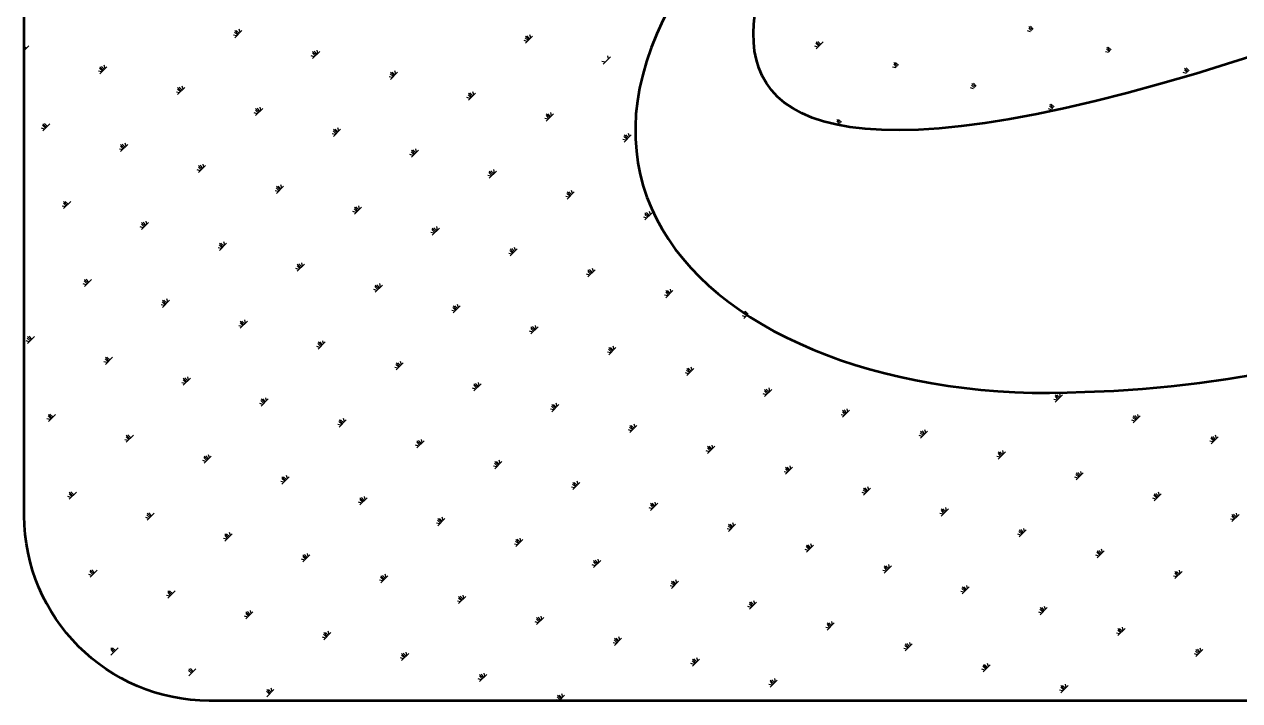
# Model space of a CAD drawing. Extents: x 54907 to 703237, y -798661 to -546661.
# Drawn here: x 248898 to 250323, y -677597 to -676804 of the extents above; entities that cross this region are included whole.
import ezdxf

# ---------------------------------------------------------------- set-up
doc = ezdxf.new("R2010")
doc.units = 0
doc.header["$LTSCALE"] = 1000
doc.header["$MEASUREMENT"] = 0
doc.layers.add('PUB_TITLE', color=4, linetype='Continuous')

msp = doc.modelspace()

# ---------------------------------------------------------------- linework, layer by layer
at = {"layer": 'PUB_TITLE', "color": 4}
for p, q in [((250078.6, -676811.9), (250075.3, -676808.6)), ((250079.6, -676810.9), (250075.5, -676806.7)), ((250080.7, -676809.8), (250077.3, -676806.5)), ((249146.8, -676817.8), (249143.2, -676816.8)), ((249147.9, -676816.7), (249144.6, -676813.4)), ((249148.9, -676815.7), (249144.8, -676811.5)), ((249144.8, -676819.9), (249153.1, -676811.5)), ((249150, -676814.6), (249146.6, -676811.3)), ((249151, -676813.6), (249150, -676809.9)), ((249488.6, -676823.3), (249485.2, -676819.9)), ((249489.6, -676822.2), (249485.4, -676818.1)), ((249485.4, -676826.4), (249493.8, -676818.1)), ((249490.6, -676821.2), (249487.3, -676817.9)), ((249491.7, -676820.1), (249490.7, -676816.5)), ((250077.6, -676813), (250073.9, -676812)), ((248898.2, -676834.9), (248903.7, -676829.4)), ((248900.6, -676832.5), (248898.2, -676830.2)), ((248899.6, -676833.6), (248898.2, -676832.2)), ((248898.5, -676834.6), (248898.2, -676834.3)), ((249240.2, -676840.1), (249236, -676836)), ((249236, -676844.3), (249244.4, -676836)), ((249241.3, -676839.1), (249237.9, -676835.8)), ((249242.3, -676838.1), (249241.3, -676834.4)), ((249487.5, -676824.3), (249483.9, -676823.3)), ((249828.2, -676830.9), (249824.5, -676829.9)), ((249829.2, -676829.8), (249825.9, -676826.5)), ((249830.3, -676828.8), (249826.1, -676824.6)), ((249826.1, -676833), (249834.4, -676824.6)), ((249831.3, -676827.7), (249828, -676824.4)), ((250168.8, -676837.4), (250165.2, -676836.5)), ((250169.9, -676836.4), (250166.5, -676833)), ((250170.9, -676835.3), (250166.7, -676831.2)), ((250172, -676834.3), (250168.6, -676831)), ((249238.1, -676842.2), (249234.5, -676841.3)), ((249239.2, -676841.2), (249235.8, -676837.8)), ((249578.8, -676848.8), (249575.1, -676847.8)), ((249576.7, -676850.9), (249585.1, -676842.5)), ((249583, -676844.6), (249582, -676841)), ((249920.5, -676854.3), (249917.2, -676851)), ((249921.5, -676853.2), (249917.4, -676849.1)), ((249922.6, -676852.2), (249919.2, -676848.9)), ((248988.7, -676860.1), (248985.1, -676859.2)), ((248989.8, -676859.1), (248986.4, -676855.7)), ((248990.8, -676858), (248986.7, -676853.9)), ((248986.7, -676862.2), (248995, -676853.9)), ((248991.9, -676857), (248988.5, -676853.7)), ((248992.9, -676856), (248991.9, -676852.3)), ((249329.4, -676866.7), (249325.8, -676865.7)), ((249330.5, -676865.6), (249327.1, -676862.3)), ((249331.5, -676864.6), (249327.3, -676860.4)), ((249327.3, -676868.8), (249335.7, -676860.4)), ((249332.5, -676863.6), (249329.2, -676860.2)), ((249333.6, -676862.5), (249332.6, -676858.9)), ((249919.5, -676855.3), (249915.8, -676854.4)), ((250260.1, -676861.9), (250256.5, -676860.9)), ((250261.2, -676860.8), (250257.8, -676857.5)), ((250262.2, -676859.8), (250258, -676855.6)), ((250263.2, -676858.8), (250259.9, -676855.4)), ((249081.1, -676883.5), (249077.7, -676880.2)), ((249082.1, -676882.5), (249077.9, -676878.3)), ((249077.9, -676886.7), (249086.3, -676878.3)), ((249083.2, -676881.5), (249079.8, -676878.1)), ((249084.2, -676880.4), (249083.2, -676876.8)), ((250010.7, -676879.8), (250007.1, -676878.8)), ((250011.8, -676878.8), (250008.4, -676875.4)), ((250012.8, -676877.7), (250008.6, -676873.5)), ((250013.9, -676876.7), (250010.5, -676873.3)), ((249080, -676884.6), (249076.4, -676883.6)), ((249420.7, -676891.1), (249417, -676890.2)), ((249421.7, -676890.1), (249418.4, -676886.8)), ((249422.8, -676889.1), (249418.6, -676884.9)), ((249418.6, -676893.2), (249427, -676884.9)), ((249423.8, -676888), (249420.5, -676884.7)), ((249424.9, -676887), (249423.9, -676883.3)), ((249171.3, -676909.1), (249167.7, -676908.1)), ((249172.4, -676908), (249169, -676904.7)), ((249173.4, -676907), (249169.2, -676902.8)), ((249169.2, -676911.1), (249177.6, -676902.8)), ((249174.4, -676905.9), (249171.1, -676902.6)), ((249175.5, -676904.9), (249174.5, -676901.2)), ((249516.1, -676911.4), (249515.2, -676907.8)), ((250102, -676904.3), (250098.4, -676903.3)), ((250103.1, -676903.2), (250099.7, -676899.9)), ((250104.1, -676902.2), (250099.9, -676898)), ((250105.1, -676901.1), (250101.8, -676897.8)), ((248923, -676925.9), (248919.6, -676922.6)), ((248924, -676924.9), (248919.8, -676920.7)), ((248919.8, -676929), (248928.2, -676920.7)), ((248925.1, -676923.8), (248921.7, -676920.5)), ((249512, -676915.6), (249508.3, -676914.6)), ((249513, -676914.6), (249509.7, -676911.2)), ((249514.1, -676913.5), (249509.9, -676909.3)), ((249509.9, -676917.7), (249518.2, -676909.3)), ((249515.1, -676912.5), (249511.8, -676909.1)), ((249852.6, -676922.2), (249849, -676921.2)), ((249853.7, -676921.1), (249850.3, -676917.8)), ((249854.7, -676920.1), (249850.5, -676915.9)), ((249855.8, -676919), (249852.4, -676915.7)), ((248921.9, -676927), (248918.3, -676926)), ((249262.6, -676933.5), (249258.9, -676932.5)), ((249263.6, -676932.5), (249260.3, -676929.1)), ((249264.7, -676931.4), (249260.5, -676927.2)), ((249260.5, -676935.6), (249268.9, -676927.2)), ((249265.7, -676930.4), (249262.4, -676927)), ((249266.8, -676929.3), (249265.8, -676925.7)), ((249604.3, -676939), (249601, -676935.7)), ((249605.3, -676938), (249601.2, -676933.8)), ((249601.2, -676942.2), (249609.5, -676933.8)), ((249606.4, -676936.9), (249603, -676933.6)), ((249607.4, -676935.9), (249606.4, -676932.2)), ((249013.2, -676951.4), (249009.6, -676950.4)), ((249014.2, -676950.4), (249010.9, -676947)), ((249015.3, -676949.3), (249011.1, -676945.1)), ((249011.1, -676953.5), (249019.5, -676945.1)), ((249016.3, -676948.3), (249013, -676944.9)), ((249017.4, -676947.2), (249016.4, -676943.6)), ((249357, -676954.8), (249353.7, -676951.5)), ((249358, -676953.8), (249357.1, -676950.1)), ((249603.2, -676940.1), (249599.6, -676939.1)), ((249353.9, -676958), (249350.2, -676957)), ((249354.9, -676956.9), (249351.6, -676953.6)), ((249356, -676955.9), (249351.8, -676951.7)), ((249351.8, -676960.1), (249360.1, -676951.7)), ((249104.5, -676975.9), (249100.8, -676974.9)), ((249105.5, -676974.8), (249102.2, -676971.5)), ((249106.6, -676973.8), (249102.4, -676969.6)), ((249102.4, -676978), (249110.7, -676969.6)), ((249107.6, -676972.7), (249104.3, -676969.4)), ((249108.7, -676971.7), (249107.7, -676968)), ((249446.2, -676981.4), (249442.8, -676978)), ((249447.2, -676980.3), (249443.1, -676976.2)), ((249443.1, -676984.5), (249451.4, -676976.2)), ((249448.3, -676979.3), (249444.9, -676976)), ((249449.3, -676978.2), (249448.3, -676974.6)), ((249197.9, -676998.2), (249193.7, -676994.1)), ((249193.7, -677002.4), (249202, -676994.1)), ((249198.9, -676997.2), (249195.6, -676993.9)), ((249199.9, -676996.2), (249199, -676992.5)), ((249445.1, -676982.4), (249441.5, -676981.4)), ((249195.8, -677000.3), (249192.1, -676999.4)), ((249196.8, -676999.3), (249193.5, -676995.9)), ((249536.4, -677006.9), (249532.8, -677005.9)), ((249537.5, -677005.8), (249534.1, -677002.5)), ((249538.5, -677004.8), (249534.3, -677000.6)), ((249534.3, -677009), (249542.7, -677000.6)), ((249539.6, -677003.8), (249536.2, -677000.4)), ((249540.6, -677002.7), (249539.6, -676999.1)), ((248946.4, -677018.2), (248942.7, -677017.3)), ((248947.4, -677017.2), (248944.1, -677013.9)), ((248948.5, -677016.1), (248944.3, -677012)), ((248944.3, -677020.3), (248952.6, -677012)), ((248949.5, -677015.1), (248946.2, -677011.8)), ((249288.1, -677023.7), (249284.7, -677020.4)), ((249289.1, -677022.7), (249285, -677018.5)), ((249285, -677026.9), (249293.3, -677018.5)), ((249290.2, -677021.7), (249286.8, -677018.3)), ((249291.2, -677020.6), (249290.2, -677017)), ((249039.8, -677040.6), (249035.6, -677036.4)), ((249035.6, -677044.8), (249043.9, -677036.4)), ((249040.8, -677039.6), (249037.5, -677036.2)), ((249041.8, -677038.5), (249040.9, -677034.9)), ((249287, -677024.8), (249283.4, -677023.8)), ((249627.7, -677031.3), (249624.1, -677030.4)), ((249628.8, -677030.3), (249625.4, -677027)), ((249629.8, -677029.3), (249625.6, -677025.1)), ((249625.6, -677033.4), (249634, -677025.1)), ((249630.8, -677028.2), (249627.5, -677024.9)), ((249631.9, -677027.2), (249630.9, -677023.5)), ((249037.7, -677042.7), (249034, -677041.7)), ((249038.7, -677041.6), (249035.4, -677038.3)), ((249378.3, -677049.2), (249374.7, -677048.3)), ((249379.4, -677048.2), (249376, -677044.9)), ((249380.4, -677047.2), (249376.2, -677043)), ((249376.2, -677051.3), (249384.6, -677043)), ((249381.5, -677046.1), (249378.1, -677042.8)), ((249382.5, -677045.1), (249381.5, -677041.4)), ((249130, -677066.1), (249126.6, -677062.8)), ((249131, -677065.1), (249126.9, -677060.9)), ((249126.9, -677069.2), (249135.2, -677060.9)), ((249132.1, -677064), (249128.7, -677060.7)), ((249133.1, -677063), (249132.1, -677059.3)), ((249128.9, -677067.2), (249125.3, -677066.2)), ((249469.6, -677073.7), (249466, -677072.7)), ((249470.6, -677072.7), (249467.3, -677069.3)), ((249471.7, -677071.6), (249467.5, -677067.4)), ((249467.5, -677075.8), (249475.9, -677067.4)), ((249472.7, -677070.6), (249469.4, -677067.2)), ((249473.8, -677069.5), (249472.8, -677065.9)), ((249220.2, -677091.6), (249216.6, -677090.6)), ((249221.3, -677090.6), (249217.9, -677087.2)), ((249222.3, -677089.5), (249218.1, -677085.3)), ((249218.1, -677093.7), (249226.5, -677085.3)), ((249223.4, -677088.5), (249220, -677085.1)), ((249224.4, -677087.4), (249223.4, -677083.8)), ((249561.9, -677097.1), (249558.6, -677093.8)), ((249563, -677096.1), (249558.8, -677091.9)), ((249558.8, -677100.3), (249567.1, -677091.9)), ((249564, -677095), (249560.7, -677091.7)), ((249565.1, -677094), (249564.1, -677090.3)), ((248971.9, -677108.5), (248968.5, -677105.1)), ((248972.9, -677107.4), (248968.8, -677103.3)), ((248968.8, -677111.6), (248977.1, -677103.3)), ((248974, -677106.4), (248970.6, -677103)), ((249560.9, -677098.2), (249557.2, -677097.2)), ((248970.8, -677109.5), (248967.2, -677108.5)), ((249311.5, -677116.1), (249307.9, -677115.1)), ((249312.5, -677115), (249309.2, -677111.7)), ((249313.6, -677114), (249309.4, -677109.8)), ((249309.4, -677118.2), (249317.8, -677109.8)), ((249314.6, -677112.9), (249311.3, -677109.6)), ((249315.7, -677111.9), (249314.7, -677108.2)), ((249652.2, -677122.6), (249648.5, -677121.6)), ((249653.2, -677121.6), (249649.9, -677118.2)), ((249654.3, -677120.5), (249650.1, -677116.4)), ((249650.1, -677124.7), (249658.4, -677116.4)), ((249655.3, -677119.5), (249652, -677116.1)), ((249656.3, -677118.4), (249655.4, -677114.8)), ((249062.1, -677134), (249058.5, -677133)), ((249063.2, -677132.9), (249059.8, -677129.6)), ((249064.2, -677131.9), (249060, -677127.7)), ((249060, -677136.1), (249068.4, -677127.7)), ((249065.3, -677130.8), (249061.9, -677127.5)), ((249066.3, -677129.8), (249065.3, -677126.1)), ((249403.8, -677139.5), (249400.5, -677136.1)), ((249404.9, -677138.4), (249400.7, -677134.3)), ((249400.7, -677142.6), (249409, -677134.3)), ((249405.9, -677137.4), (249402.6, -677134.1)), ((249407, -677136.4), (249406, -677132.7)), ((249157.6, -677154.3), (249156.6, -677150.6)), ((249402.8, -677140.5), (249399.1, -677139.5)), ((249743.4, -677147.1), (249739.8, -677146.1)), ((249744.5, -677146), (249741.1, -677142.7)), ((249745.5, -677145), (249741.4, -677140.8)), ((249741.4, -677149.2), (249745.4, -677145.1)), ((249746.6, -677143.9), (249743.2, -677140.6)), ((249153.4, -677158.4), (249149.8, -677157.5)), ((249154.4, -677157.4), (249151.1, -677154)), ((249155.5, -677156.3), (249151.3, -677152.2)), ((249151.3, -677160.5), (249159.7, -677152.2)), ((249156.5, -677155.3), (249153.2, -677152)), ((249494.1, -677165), (249490.4, -677164)), ((249495.1, -677163.9), (249491.8, -677160.6)), ((249496.2, -677162.9), (249492, -677158.7)), ((249492, -677167.1), (249500.3, -677158.7)), ((249497.2, -677161.9), (249493.9, -677158.5)), ((249498.2, -677160.8), (249497.3, -677157.2)), ((248904, -677176.3), (248900.4, -677175.4)), ((248905.1, -677175.3), (248901.7, -677172)), ((248906.1, -677174.2), (248901.9, -677170.1)), ((248901.9, -677178.4), (248910.3, -677170.1)), ((248907.2, -677173.2), (248903.8, -677169.9)), ((249245.7, -677181.8), (249242.4, -677178.5)), ((249246.8, -677180.8), (249242.6, -677176.6)), ((249242.6, -677185), (249250.9, -677176.6)), ((249247.8, -677179.8), (249244.5, -677176.4)), ((249248.9, -677178.7), (249247.9, -677175.1)), ((249244.7, -677182.9), (249241, -677181.9)), ((249585.3, -677189.4), (249581.7, -677188.5)), ((249586.4, -677188.4), (249583, -677185.1)), ((249587.4, -677187.4), (249583.3, -677183.2)), ((249583.3, -677191.5), (249591.6, -677183.2)), ((249588.5, -677186.3), (249585.1, -677183)), ((249589.5, -677185.3), (249588.5, -677181.6)), ((248995.3, -677200.8), (248991.6, -677199.8)), ((248996.3, -677199.8), (248993, -677196.4)), ((248997.4, -677198.7), (248993.2, -677194.5)), ((248993.2, -677202.9), (249001.6, -677194.5)), ((248998.4, -677197.7), (248995.1, -677194.3)), ((249336, -677207.3), (249332.3, -677206.4)), ((249337, -677206.3), (249333.7, -677203)), ((249338.1, -677205.3), (249333.9, -677201.1)), ((249333.9, -677209.4), (249342.2, -677201.1)), ((249339.1, -677204.2), (249335.8, -677200.9)), ((249340.1, -677203.2), (249339.2, -677199.5)), ((249678.7, -677211.8), (249674.5, -677207.6)), ((249674.5, -677216), (249682.9, -677207.6)), ((249679.8, -677210.8), (249676.4, -677207.4)), ((249680.8, -677209.7), (249679.8, -677206.1)), ((249087.6, -677224.2), (249084.3, -677220.9)), ((249088.7, -677223.2), (249084.5, -677219)), ((249084.5, -677227.3), (249092.8, -677219)), ((249089.7, -677222.1), (249086.4, -677218.8)), ((249090.8, -677221.1), (249089.8, -677217.4)), ((249676.6, -677213.9), (249673, -677212.9)), ((249677.7, -677212.9), (249674.3, -677209.5)), ((249086.6, -677225.3), (249082.9, -677224.3)), ((249427.2, -677231.8), (249423.6, -677230.8)), ((249428.3, -677230.8), (249424.9, -677227.4)), ((249429.3, -677229.7), (249425.2, -677225.5)), ((249425.2, -677233.9), (249433.5, -677225.5)), ((249430.4, -677228.7), (249427, -677225.3)), ((249431.4, -677227.6), (249430.4, -677224)), ((249768.9, -677237.3), (249765.6, -677234)), ((249770, -677236.3), (249765.8, -677232.1)), ((249765.8, -677240.4), (249774.2, -677232.1)), ((249771, -677235.2), (249767.7, -677231.9)), ((249772.1, -677234.2), (249771.1, -677230.5)), ((249177.9, -677249.7), (249174.2, -677248.7)), ((249178.9, -677248.7), (249175.6, -677245.3)), ((249179.9, -677247.6), (249175.8, -677243.4)), ((249175.8, -677251.8), (249184.1, -677243.4)), ((249181, -677246.6), (249177.7, -677243.2)), ((249182, -677245.5), (249181.1, -677241.9)), ((249520.6, -677254.2), (249516.4, -677250)), ((249516.4, -677258.4), (249524.8, -677250)), ((249521.7, -677253.1), (249518.3, -677249.8)), ((249522.7, -677252.1), (249521.7, -677248.4)), ((249767.9, -677238.4), (249764.3, -677237.4)), ((250108.6, -677244.9), (250104.9, -677243.9)), ((250109.6, -677243.9), (250106.3, -677240.5)), ((250110.7, -677242.8), (250106.5, -677238.6)), ((250106.5, -677247), (250114.8, -677238.6)), ((250111.7, -677241.8), (250108.4, -677238.4)), ((250112.7, -677240.7), (250111.8, -677237.1)), ((248929.5, -677266.6), (248926.2, -677263.2)), ((248930.6, -677265.5), (248926.4, -677261.4)), ((248926.4, -677269.7), (248934.7, -677261.4)), ((248931.6, -677264.5), (248928.3, -677261.1)), ((249518.5, -677256.3), (249514.9, -677255.3)), ((249519.6, -677255.2), (249516.2, -677251.9)), ((249859.2, -677262.8), (249855.5, -677261.8)), ((249860.2, -677261.8), (249856.9, -677258.4)), ((249861.3, -677260.7), (249857.1, -677256.6)), ((249857.1, -677264.9), (249865.4, -677256.6)), ((249862.3, -677259.7), (249859, -677256.3)), ((249863.4, -677258.6), (249862.4, -677255)), ((250201.9, -677267.3), (250197.8, -677263.1)), ((250197.8, -677271.5), (250206.1, -677263.1)), ((250203, -677266.2), (250199.6, -677262.9)), ((250204, -677265.2), (250203, -677261.5)), ((248928.5, -677267.6), (248924.8, -677266.6)), ((249269.1, -677274.2), (249265.5, -677273.2)), ((249270.2, -677273.1), (249266.8, -677269.8)), ((249271.2, -677272.1), (249267.1, -677267.9)), ((249267.1, -677276.3), (249275.4, -677267.9)), ((249272.3, -677271), (249268.9, -677267.7)), ((249273.3, -677270), (249272.3, -677266.3)), ((249610.8, -677279.7), (249607.5, -677276.3)), ((249611.9, -677278.6), (249607.7, -677274.5)), ((249607.7, -677282.8), (249616.1, -677274.5)), ((249612.9, -677277.6), (249609.6, -677274.3)), ((249614, -677276.5), (249613, -677272.9)), ((250199.8, -677269.4), (250196.2, -677268.4)), ((250200.9, -677268.3), (250197.5, -677265)), ((249019.8, -677292.1), (249016.1, -677291.1)), ((249020.8, -677291), (249017.5, -677287.7)), ((249021.8, -677290), (249017.7, -677285.8)), ((249017.7, -677294.2), (249026, -677285.8)), ((249022.9, -677288.9), (249019.6, -677285.6)), ((249362.5, -677296.5), (249358.3, -677292.4)), ((249358.3, -677300.7), (249366.7, -677292.4)), ((249363.6, -677295.5), (249360.2, -677292.2)), ((249364.6, -677294.5), (249363.6, -677290.8)), ((249609.8, -677280.7), (249606.2, -677279.7)), ((249950.5, -677287.3), (249946.8, -677286.3)), ((249951.5, -677286.2), (249948.2, -677282.9)), ((249952.6, -677285.2), (249948.4, -677281)), ((249948.4, -677289.4), (249956.7, -677281)), ((249953.6, -677284.1), (249950.3, -677280.8)), ((249954.6, -677283.1), (249953.7, -677279.5)), ((250291.1, -677293.8), (250287.5, -677292.9)), ((250292.2, -677292.8), (250288.8, -677289.4)), ((250293.2, -677291.7), (250289, -677287.6)), ((250289, -677295.9), (250297.4, -677287.6)), ((250294.3, -677290.7), (250290.9, -677287.4)), ((250295.3, -677289.7), (250294.3, -677286)), ((249360.4, -677298.6), (249356.8, -677297.7)), ((249361.5, -677297.6), (249358.1, -677294.2)), ((249701.1, -677305.2), (249697.4, -677304.2)), ((249702.1, -677304.1), (249698.8, -677300.8)), ((249703.2, -677303.1), (249699, -677298.9)), ((249699, -677307.3), (249707.3, -677298.9)), ((249704.2, -677302.1), (249700.9, -677298.7)), ((249705.3, -677301), (249704.3, -677297.4)), ((250042.8, -677310.7), (250039.4, -677307.4)), ((250043.8, -677309.6), (250039.7, -677305.5)), ((250039.7, -677313.8), (250048, -677305.5)), ((250044.9, -677308.6), (250041.5, -677305.3)), ((250045.9, -677307.6), (250044.9, -677303.9)), ((249111, -677316.5), (249107.4, -677315.6)), ((249112.1, -677315.5), (249108.7, -677312.1)), ((249113.1, -677314.4), (249109, -677310.3)), ((249109, -677318.6), (249117.3, -677310.3)), ((249114.2, -677313.4), (249110.8, -677310.1)), ((249115.2, -677312.4), (249114.2, -677308.7)), ((249452.7, -677322), (249449.4, -677318.7)), ((249453.8, -677321), (249449.6, -677316.8)), ((249449.6, -677325.2), (249458, -677316.8)), ((249454.8, -677320), (249451.5, -677316.6)), ((249455.9, -677318.9), (249454.9, -677315.3)), ((249796.5, -677325.5), (249795.6, -677321.8)), ((250041.7, -677311.7), (250038.1, -677310.8)), ((249204.4, -677338.9), (249200.2, -677334.7)), ((249200.2, -677343.1), (249208.6, -677334.7)), ((249205.5, -677337.9), (249202.1, -677334.5)), ((249206.5, -677336.8), (249205.5, -677333.2)), ((249451.7, -677323.1), (249448, -677322.1)), ((249792.4, -677329.6), (249788.7, -677328.7)), ((249793.4, -677328.6), (249790.1, -677325.3)), ((249794.5, -677327.6), (249790.3, -677323.4)), ((249790.3, -677331.7), (249798.6, -677323.4)), ((249795.5, -677326.5), (249792.2, -677323.2)), ((250133, -677336.2), (250129.4, -677335.2)), ((250134.1, -677335.2), (250130.7, -677331.8)), ((250135.1, -677334.1), (250130.9, -677329.9)), ((250130.9, -677338.3), (250139.3, -677329.9)), ((250136.2, -677333.1), (250132.8, -677329.7)), ((250137.2, -677332), (250136.2, -677328.4)), ((249202.3, -677341), (249198.7, -677340)), ((249203.4, -677339.9), (249200, -677336.6)), ((249543, -677347.5), (249539.3, -677346.6)), ((249544, -677346.5), (249540.7, -677343.2)), ((249545.1, -677345.5), (249540.9, -677341.3)), ((249540.9, -677349.6), (249549.2, -677341.3)), ((249546.1, -677344.4), (249542.8, -677341.1)), ((249547.2, -677343.4), (249546.2, -677339.7)), ((249884.7, -677353.1), (249881.3, -677349.7)), ((249885.7, -677352), (249881.6, -677347.8)), ((249881.6, -677356.2), (249889.9, -677347.8)), ((249886.8, -677351), (249883.4, -677347.6)), ((249887.8, -677349.9), (249886.8, -677346.3)), ((248952.9, -677358.9), (248949.3, -677357.9)), ((248954, -677357.9), (248950.6, -677354.5)), ((248955, -677356.8), (248950.8, -677352.6)), ((248950.8, -677361), (248959.2, -677352.6)), ((248956.1, -677355.8), (248952.7, -677352.4)), ((249293.6, -677365.5), (249289.9, -677364.5)), ((249294.6, -677364.4), (249291.3, -677361.1)), ((249295.7, -677363.4), (249291.5, -677359.2)), ((249291.5, -677367.5), (249299.9, -677359.2)), ((249296.7, -677362.3), (249293.4, -677359)), ((249297.8, -677361.3), (249296.8, -677357.6)), ((249638.4, -677367.8), (249637.5, -677364.2)), ((249883.6, -677354.1), (249880, -677353.1)), ((250224.3, -677360.7), (250220.7, -677359.7)), ((250225.3, -677359.6), (250222, -677356.3)), ((250226.4, -677358.6), (250222.2, -677354.4)), ((250222.2, -677362.7), (250230.6, -677354.4)), ((250227.4, -677357.5), (250224.1, -677354.2)), ((250228.5, -677356.5), (250227.5, -677352.8)), ((249046.3, -677381.3), (249042.1, -677377.1)), ((249042.1, -677385.4), (249050.5, -677377.1)), ((249047.3, -677380.2), (249044, -677376.9)), ((249634.3, -677372), (249630.6, -677371)), ((249635.3, -677371), (249632, -677367.6)), ((249636.3, -677369.9), (249632.2, -677365.7)), ((249632.2, -677374.1), (249640.5, -677365.7)), ((249637.4, -677368.9), (249634.1, -677365.5)), ((249974.9, -677378.6), (249971.3, -677377.6)), ((249976, -677377.5), (249972.6, -677374.2)), ((249977, -677376.5), (249972.8, -677372.3)), ((249972.8, -677380.6), (249981.2, -677372.3)), ((249978.1, -677375.4), (249974.7, -677372.1)), ((249979.1, -677374.4), (249978.1, -677370.7)), ((250318.7, -677382), (250315.4, -677378.6)), ((250319.8, -677380.9), (250318.8, -677377.3)), ((249044.2, -677383.4), (249040.6, -677382.4)), ((249045.3, -677382.3), (249041.9, -677379)), ((249384.9, -677389.9), (249381.2, -677388.9)), ((249385.9, -677388.9), (249382.6, -677385.5)), ((249387, -677387.8), (249382.8, -677383.6)), ((249382.8, -677392), (249391.1, -677383.6)), ((249388, -677386.8), (249384.7, -677383.4)), ((249389.1, -677385.7), (249388.1, -677382.1)), ((249726.6, -677395.4), (249723.2, -677392.1)), ((249727.6, -677394.4), (249723.5, -677390.2)), ((249723.5, -677398.6), (249731.8, -677390.2)), ((249728.7, -677393.3), (249725.3, -677390)), ((249729.7, -677392.3), (249728.7, -677388.6)), ((250315.6, -677385.1), (250311.9, -677384.1)), ((250316.6, -677384.1), (250313.3, -677380.7)), ((250317.7, -677383), (250313.5, -677378.8)), ((250313.5, -677387.2), (250321.8, -677378.8)), ((249135.5, -677407.8), (249131.8, -677406.8)), ((249136.5, -677406.8), (249133.2, -677403.4)), ((249137.6, -677405.7), (249133.4, -677401.5)), ((249133.4, -677409.9), (249141.8, -677401.5)), ((249138.6, -677404.7), (249135.3, -677401.3)), ((249139.7, -677403.6), (249138.7, -677400)), ((249480.3, -677410.2), (249479.4, -677406.5)), ((249725.5, -677396.5), (249721.9, -677395.5)), ((250066.2, -677403), (250062.6, -677402)), ((250067.2, -677402), (250063.9, -677398.6)), ((250068.3, -677400.9), (250064.1, -677396.8)), ((250064.1, -677405.1), (250072.5, -677396.8)), ((250069.3, -677399.9), (250066, -677396.5)), ((250070.4, -677398.8), (250069.4, -677395.2)), ((249476.2, -677414.4), (249472.5, -677413.4)), ((249477.2, -677413.3), (249473.9, -677410)), ((249478.2, -677412.3), (249474.1, -677408.1)), ((249474.1, -677416.5), (249482.4, -677408.1)), ((249479.3, -677411.2), (249476, -677407.9)), ((249816.8, -677420.9), (249813.2, -677419.9)), ((249817.9, -677419.9), (249814.5, -677416.5)), ((249818.9, -677418.8), (249814.7, -677414.7)), ((249814.7, -677423), (249823.1, -677414.7)), ((249820, -677417.8), (249816.6, -677414.4)), ((249821, -677416.7), (249820, -677413.1)), ((250159.6, -677425.4), (250155.4, -677421.2)), ((250155.4, -677429.6), (250163.7, -677421.2)), ((250160.6, -677424.3), (250157.3, -677421)), ((250161.7, -677423.3), (250160.7, -677419.6)), ((249226.8, -677432.3), (249223.1, -677431.3)), ((249227.8, -677431.2), (249224.5, -677427.9)), ((249228.9, -677430.2), (249224.7, -677426)), ((249224.7, -677434.4), (249233, -677426)), ((249229.9, -677429.1), (249226.6, -677425.8)), ((249231, -677428.1), (249230, -677424.4)), ((249568.5, -677437.8), (249565.1, -677434.4)), ((249569.5, -677436.7), (249565.4, -677432.6)), ((249565.4, -677440.9), (249573.7, -677432.6)), ((249570.6, -677435.7), (249567.2, -677432.4)), ((249571.6, -677434.6), (249570.6, -677431)), ((250157.5, -677427.5), (250153.8, -677426.5)), ((250158.5, -677426.4), (250155.2, -677423.1)), ((248977.4, -677450.2), (248973.7, -677449.2)), ((248978.4, -677449.1), (248975.1, -677445.8)), ((248979.5, -677448.1), (248975.3, -677443.9)), ((248975.3, -677452.3), (248983.7, -677443.9)), ((248980.5, -677447), (248977.2, -677443.7)), ((249322.2, -677452.6), (249321.3, -677448.9)), ((249567.4, -677438.8), (249563.8, -677437.8)), ((249908.1, -677445.4), (249904.4, -677444.4)), ((249909.1, -677444.3), (249905.8, -677441)), ((249910.2, -677443.3), (249906, -677439.1)), ((249906, -677447.5), (249914.4, -677439.1)), ((249911.2, -677442.2), (249907.9, -677438.9)), ((249912.3, -677441.2), (249911.3, -677437.6)), ((250249.8, -677450.9), (250246.5, -677447.5)), ((250250.9, -677449.8), (250246.7, -677445.7)), ((250246.7, -677454), (250255, -677445.7)), ((250251.9, -677448.8), (250248.6, -677445.5)), ((250252.9, -677447.8), (250252, -677444.1)), ((249318.1, -677456.7), (249314.4, -677455.8)), ((249319.1, -677455.7), (249315.8, -677452.3)), ((249320.1, -677454.6), (249316, -677450.5)), ((249316, -677458.8), (249324.3, -677450.5)), ((249321.2, -677453.6), (249317.8, -677450.3)), ((249658.7, -677463.3), (249655.1, -677462.3)), ((249659.8, -677462.2), (249656.4, -677458.9)), ((249660.8, -677461.2), (249656.6, -677457)), ((249656.6, -677465.4), (249665, -677457)), ((249661.9, -677460.2), (249658.5, -677456.8)), ((249662.9, -677459.1), (249661.9, -677455.5)), ((250001.5, -677467.7), (249997.3, -677463.6)), ((249997.3, -677471.9), (250005.6, -677463.6)), ((250002.5, -677466.7), (249999.2, -677463.4)), ((250003.6, -677465.7), (250002.6, -677462)), ((250248.8, -677451.9), (250245.1, -677451)), ((249068.7, -677474.6), (249065, -677473.7)), ((249069.7, -677473.6), (249066.4, -677470.3)), ((249070.8, -677472.5), (249066.6, -677468.4)), ((249066.6, -677476.7), (249074.9, -677468.4)), ((249071.8, -677471.5), (249068.5, -677468.2)), ((249410.4, -677480.1), (249407, -677476.8)), ((249411.4, -677479.1), (249407.2, -677474.9)), ((249407.2, -677483.3), (249415.6, -677474.9)), ((249412.5, -677478.1), (249409.1, -677474.7)), ((249413.5, -677477), (249412.5, -677473.4)), ((249999.4, -677469.8), (249995.7, -677468.9)), ((250000.4, -677468.8), (249997.1, -677465.5)), ((249163.1, -677496), (249159.7, -677492.6)), ((249164.1, -677494.9), (249163.2, -677491.3)), ((249409.3, -677481.2), (249405.7, -677480.2)), ((249750, -677487.7), (249746.3, -677486.8)), ((249751, -677486.7), (249747.7, -677483.4)), ((249752.1, -677485.7), (249747.9, -677481.5)), ((249747.9, -677489.8), (249756.3, -677481.5)), ((249753.1, -677484.6), (249749.8, -677481.3)), ((249754.2, -677483.6), (249753.2, -677479.9)), ((250091.7, -677493.3), (250088.4, -677489.9)), ((250092.7, -677492.2), (250088.6, -677488)), ((250088.6, -677496.4), (250096.9, -677488)), ((250093.8, -677491.2), (250090.5, -677487.8)), ((250094.8, -677490.1), (250093.9, -677486.5)), ((249160, -677499.1), (249156.3, -677498.1)), ((249161, -677498), (249157.7, -677494.7)), ((249162, -677497), (249157.9, -677492.8)), ((249157.9, -677501.2), (249166.2, -677492.8)), ((249500.6, -677505.6), (249497, -677504.7)), ((249501.7, -677504.6), (249498.3, -677501.3)), ((249502.7, -677503.6), (249498.5, -677499.4)), ((249498.5, -677507.7), (249506.9, -677499.4)), ((249503.7, -677502.5), (249500.4, -677499.2)), ((249504.8, -677501.5), (249503.8, -677497.8)), ((249843.4, -677510.1), (249839.2, -677505.9)), ((249839.2, -677514.3), (249847.5, -677505.9)), ((249844.4, -677509.1), (249841.1, -677505.7)), ((249845.5, -677508), (249844.5, -677504.4)), ((250090.7, -677494.3), (250087, -677493.3)), ((249252.3, -677522.5), (249248.9, -677519.2)), ((249253.3, -677521.5), (249249.1, -677517.3)), ((249249.1, -677525.6), (249257.5, -677517.3)), ((249254.4, -677520.4), (249251, -677517.1)), ((249255.4, -677519.4), (249254.4, -677515.7)), ((249841.3, -677512.2), (249837.6, -677511.2)), ((249842.3, -677511.2), (249839, -677507.8)), ((250181.9, -677518.8), (250178.3, -677517.8)), ((250183, -677517.7), (250179.6, -677514.4)), ((250184, -677516.7), (250179.9, -677512.5)), ((250179.9, -677520.8), (250188.2, -677512.5)), ((250185.1, -677515.6), (250181.7, -677512.3)), ((250186.1, -677514.6), (250185.1, -677510.9)), ((249003.9, -677539.4), (248999.8, -677535.2)), ((248999.8, -677543.5), (249008.1, -677535.2)), ((249005, -677538.3), (249001.6, -677535)), ((249251.2, -677523.6), (249247.6, -677522.6)), ((249591.9, -677530.1), (249588.2, -677529.1)), ((249592.9, -677529.1), (249589.6, -677525.7)), ((249594, -677528), (249589.8, -677523.8)), ((249589.8, -677532.2), (249598.2, -677523.8)), ((249595, -677527), (249591.7, -677523.6)), ((249596.1, -677525.9), (249595.1, -677522.3)), ((249933.6, -677535.6), (249930.3, -677532.3)), ((249934.6, -677534.6), (249930.5, -677530.4)), ((249930.5, -677538.7), (249938.8, -677530.4)), ((249935.7, -677533.5), (249932.4, -677530.2)), ((249936.7, -677532.5), (249935.8, -677528.8)), ((250277.4, -677539), (250276.4, -677535.4)), ((249002.9, -677540.4), (248999.6, -677537.1)), ((249342.5, -677548), (249338.9, -677547)), ((249343.6, -677547), (249340.2, -677543.6)), ((249344.6, -677545.9), (249340.4, -677541.7)), ((249340.4, -677550.1), (249348.8, -677541.7)), ((249345.6, -677544.9), (249342.3, -677541.5)), ((249346.7, -677543.8), (249345.7, -677540.2)), ((249685.3, -677552.5), (249681.1, -677548.3)), ((249681.1, -677556.7), (249689.4, -677548.3)), ((249686.3, -677551.4), (249683, -677548.1)), ((249687.4, -677550.4), (249686.4, -677546.7)), ((249932.6, -677536.7), (249928.9, -677535.7)), ((250273.2, -677543.2), (250269.6, -677542.2)), ((250274.3, -677542.2), (250270.9, -677538.8)), ((250275.3, -677541.1), (250271.1, -677536.9)), ((250271.1, -677545.3), (250279.5, -677536.9)), ((250276.4, -677540.1), (250273, -677536.7)), ((249094.2, -677564.9), (249090.8, -677561.5)), ((249095.2, -677563.8), (249091, -677559.7)), ((249091, -677568), (249099.4, -677559.7)), ((249096.3, -677562.8), (249092.9, -677559.4)), ((249683.2, -677554.6), (249679.5, -677553.6)), ((249684.2, -677553.5), (249680.9, -677550.2)), ((250023.8, -677561.1), (250020.2, -677560.1)), ((250024.9, -677560.1), (250021.5, -677556.7)), ((250025.9, -677559), (250021.8, -677554.9)), ((250021.8, -677563.2), (250030.1, -677554.9)), ((250027, -677558), (250023.6, -677554.6)), ((250028, -677556.9), (250027, -677553.3)), ((249433.8, -677572.5), (249430.1, -677571.5)), ((249434.8, -677571.4), (249431.5, -677568.1)), ((249435.9, -677570.4), (249431.7, -677566.2)), ((249431.7, -677574.6), (249440.1, -677566.2)), ((249436.9, -677569.3), (249433.6, -677566)), ((249438, -677568.3), (249437, -677564.6)), ((249774.5, -677579), (249770.8, -677578)), ((249775.5, -677578), (249772.2, -677574.6)), ((249776.5, -677576.9), (249772.4, -677572.8)), ((249772.4, -677581.1), (249780.7, -677572.8)), ((249777.6, -677575.9), (249774.2, -677572.5)), ((249778.6, -677574.8), (249777.7, -677571.2)), ((250119.3, -677581.4), (250118.3, -677577.7)), ((249185.5, -677589.3), (249182.1, -677586)), ((249186.5, -677588.3), (249182.3, -677584.1)), ((249182.3, -677592.5), (249190.7, -677584.1)), ((249187.5, -677587.2), (249184.2, -677583.9)), ((249188.6, -677586.2), (249187.6, -677582.5)), ((249527.2, -677594.8), (249523, -677590.7)), ((249528.2, -677593.8), (249524.9, -677590.5)), ((249525, -677597.1), (249531.3, -677590.7)), ((249529.3, -677592.8), (249528.3, -677589.1)), ((250115.1, -677585.6), (250111.5, -677584.6)), ((250116.2, -677584.5), (250112.8, -677581.2)), ((250117.2, -677583.5), (250113, -677579.3)), ((250113, -677587.7), (250121.4, -677579.3)), ((250118.3, -677582.4), (250114.9, -677579.1)), ((249525.1, -677596.9), (249521.4, -677595.9)), ((249526.1, -677595.9), (249522.8, -677592.5)), ((249865.6, -677597.1), (249865.5, -677597)), ((249869.3, -677597.1), (249868.9, -677595.7))]:
    msp.add_line(p, q, dxfattribs=at)
at = {"layer": 'PUB_TITLE', "color": 4, "lineweight": 53}
for points, knots in [([(249896.2, -676527.3), (249896.2, -676527.3), (249360, -677162.6), (250360.5, -676834.1), (251105.2, -676596.9), (251767.2, -676027.7), (251799.3, -675862.5), (251799.3, -675862.5), (251711.6, -676204.9), (251504.9, -676485.3), (251483, -676555), (250868.6, -677217.1), (250140.9, -677235.2), (249697.9, -677256.5), (249344.7, -676940.8), (249896.2, -676527.3)], [0, 0, 0, 0, 1, 1, 1, 2, 2, 2, 3, 3, 3, 4, 4, 4, 5, 5, 5, 5]), ([(251679.7, -676185), (251679.7, -676779), (251679.7, -677380.3), (251679.7, -677380.3), (251679.7, -677499.5), (251582.2, -677597.1), (251463, -677597.1), (251463, -677597.1), (249115, -677597.1), (249115, -677597.1), (248995.7, -677597.1), (248898.2, -677499.5), (248898.2, -677380.3), (248898.2, -677380.3), (248898.2, -676836.6), (248898.2, -676272.4)], [2.493971, 2.493971, 2.493971, 2.493971, 3, 3, 3, 4, 4, 4, 5, 5, 5, 6, 6, 6, 6.481204, 6.481204, 6.481204, 6.481204])]:
    msp.add_open_spline(points, degree=3, knots=knots, dxfattribs=at)

doc.saveas('drawing.dxf')
